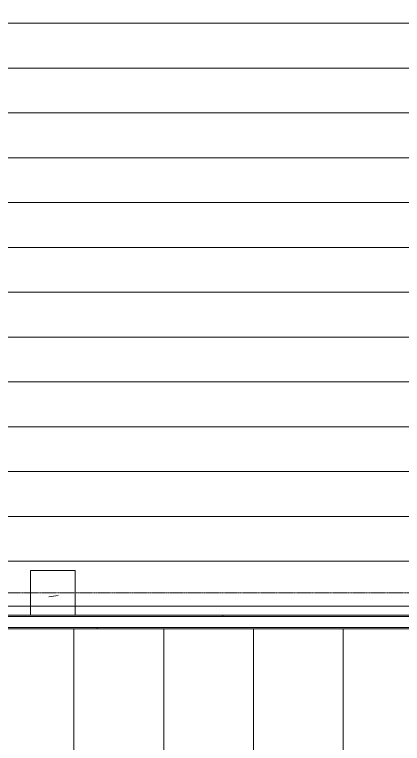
# Model space of a CAD drawing. Header units: inches. Extents: x 3268 to 7018, y 976 to 6708.
# Drawn here: x 5728.3 to 5935.6, y 2446.6 to 2836.6 of the extents above; entities that cross this region are included whole.
import ezdxf

# ---------------------------------------------------------------- set-up
doc = ezdxf.new("R2010")
doc.units = ezdxf.units.IN
doc.header["$MEASUREMENT"] = 0
doc.linetypes.add('Grid Line 1_2_', pattern=[0.875, 0.5, -0.125, 0.125, -0.125])
for name, color, linetype, lineweight in [('A-DETL-GENF', 92, 'Continuous', 9), ('A-WALL', 113, 'Continuous', 9), ('A-WALL-PATT', 111, 'Continuous', 15), ('I-WALL', 2, 'Continuous', 9), ('S-COLS', 52, 'Continuous', 9), ('S-GRID', 1, 'Continuous', 9)]:
    doc.layers.add(name, color=color, linetype=linetype, lineweight=lineweight)
pattern_1 = [(0, (0, 0), (122.88, 30.72), [5.069, -87.091, 5.069, -87.091, -491.52]), (0, (0, 0), (122.88, 30.72), [-184.32, 5.069, -179.251, 5.069, -87.091, -215.04]), (0, (0, 0), (122.88, 30.72), [-460.8, 5.069, -56.371, 5.069, -148.531]), (120, (46.08, 15.36), (-88.0443, 91.0572), [5.069, -87.091, 5.069, -87.091, -491.52]), (120, (46.08, 15.36), (-88.0443, 91.0572), [-184.32, 5.069, -179.251, 5.069, -87.091, -215.04]), (120, (46.08, 15.36), (-88.0443, 91.0572), [-460.8, 5.069, -56.371, 5.069, -148.531]), (240, (61.44, 76.8), (-34.8357, -121.7772), [5.069, -87.091, 5.069, -87.091, -491.52]), (240, (61.44, 76.8), (-34.8357, -121.7772), [-184.32, 5.069, -179.251, 5.069, -87.091, -215.04]), (240, (61.44, 76.8), (-34.8357, -121.7772), [-460.8, 5.069, -56.371, 5.069, -148.531])]

# ---------------------------------------------------------------- blocks, each defined once
blk = doc.blocks.new('WSP_5 Points - Structure_2022_rvt-1-Overall Retail Plan Opt 2')
at = {"layer": 'S-COLS'}
h = blk.add_hatch(dxfattribs=at)
h.set_pattern_fill('FP_8', color=256, style=0, pattern_type=2)
h.set_pattern_definition([(50, (0, 0), (110.1714, -9.6389), [11.52, -126.72]), (355, (0, 0), (-21.3124, 115.5371), [9.216, -101.376]), (100.451, (9.18, -0.8), (88.86, 105.8975), [9.79, -107.695]), (46.184, (0, 30.72), (163.9282, -25.425), [17.28, -190.08]), (96.636, (13.66, 28.6), (143.563, 149.6257), [14.686, -161.543]), (351.184, (0, 30.72), (143.5647, 149.6237), [13.824, -152.064]), (21, (15.36, 23.04), (91.6851, -61.8426), [11.52, -126.72]), (326, (15.36, 23.04), (37.3733, 111.3835), [9.216, -101.376]), (71.451, (23, 17.89), (129.0588, 49.5399), [9.79, -107.695]), (37.5, (0, 0), (1.8676, 51.13223), [5.069, -95.078, 5.069, -97.843, -101.76]), (37.5, (0, 0), (1.8676, 51.13223), [-203.059, 5.069, -96.691]), (7.5, (0, 0), (40.4072, 60.5815), [5.069, -53.606, 5.069, -92.774, -38.784]), (7.5, (0, 0), (40.4072, 60.5815), [-156.518, 5.069, -33.715]), (327.5, (-34.253, 0), (81.99473, -3.46427), [5.069, -33.331, 5.069, -114.739, -158.976]), (327.5, (-34.253, 0), (81.99473, -3.46427), [-158.208, 5.069, -153.907]), (317.5, (-49.61, 0), (89.577, 15.37635), [5.069, -44.851, 5.069, -74.496, -112.896]), (317.5, (-49.61, 0), (89.577, 15.37635), [-129.485, 5.069, -107.827])])
h.paths.add_polyline_path([(5760.75, 2515.15), (5760.75, 2539.15), (5736.75, 2539.15), (5736.75, 2515.15)])
at = {"layer": 'S-COLS', "color": 250, "lineweight": 13}
for p, q in [((5760.75, 2539.15), (5736.75, 2539.15)), ((5736.75, 2539.15), (5736.75, 2515.15)), ((5760.75, 2515.15), (5760.75, 2539.15)), ((5736.75, 2515.15), (5760.75, 2515.15))]:
    blk.add_line(p, q, dxfattribs=at)

msp = doc.modelspace()

# ---------------------------------------------------------------- block references
at = {"lineweight": 5}
msp.add_blockref('WSP_5 Points - Structure_2022_rvt-1-Overall Retail Plan Opt 2', (0, 0), dxfattribs=at)

# ---------------------------------------------------------------- next in the draw order: hatches: boundary and pattern name
at = {"layer": 'A-DETL-GENF'}
h = msp.add_hatch(dxfattribs=at)
h.set_pattern_fill('FP_272', style=0, pattern_type=2)
h.set_pattern_definition([(0, (0, 0), (0, 24), [])])
h.paths.add_polyline_path([(5982.15, 2515.15), (6002.63, 2515.15), (6002.63, 2863.52), (5287.75, 2863.52), (5287.75, 2618.4), (5333.38, 2618.4), (5333.38, 2543.9), (5287.75, 2543.9), (5287.75, 2515.15), (5940.85, 2515.15)])
h = msp.add_hatch(dxfattribs=at)
h.set_pattern_fill('FP_275', style=0, pattern_type=2)
h.set_pattern_definition([(90, (0, 0), (-48, 3e-15), [])])
h.paths.add_polyline_path([(5718.25, 1938.52), (5754.75, 1938.52), (5754.75, 1970.52), (6005.13, 1970.52), (6005.13, 2222.4), (6036.88, 2222.4), (6036.88, 2255.9), (6005.13, 2255.9), (6005.13, 2507.9), (5194.31, 2507.9), (5194.31, 1970.52), (5430.25, 1970.52), (5430.25, 1938.77), (5466.75, 1938.77), (5466.75, 1970.52), (5718.25, 1970.52), (5718.25, 1953.08)])
at = {"layer": 'A-WALL-PATT', "lineweight": 9}
h = msp.add_hatch(dxfattribs=at)
h.set_pattern_fill('FP_1', color=256, style=0, pattern_type=2)
h.set_pattern_definition(pattern_1)
h.paths.add_polyline_path([(6002.8, 2514.52), (6009, 2514.52), (6009, 2515.15), (5287.13, 2515.15), (5287.13, 2514.52), (6002.63, 2514.52)])
h.paths.add_polyline_path([(5212.69, 2514.52), (5212.69, 2515.15), (5194.31, 2515.15), (5194.31, 2514.52)])
h.paths.add_polyline_path([(5281.13, 2514.52), (5281.13, 2515.15), (5252.69, 2515.15), (5252.69, 2514.52), (5280.15, 2514.52)])
h = msp.add_hatch(dxfattribs=at)
h.set_pattern_fill('FP_1', color=256, style=0, pattern_type=2)
h.set_pattern_definition(pattern_1)
h.paths.add_polyline_path([(5996.46, 2507.9), (6002.38, 2507.9), (6002.38, 2508.52), (5252.69, 2508.52), (5252.69, 2507.9), (5982.15, 2507.9)])
h.paths.add_polyline_path([(5212.69, 2507.9), (5212.69, 2508.52), (5194.31, 2508.52), (5194.31, 2507.9)])

# ---------------------------------------------------------------- next in the draw order: linework, layer by layer
at = {"layer": 'A-WALL'}
for p, q in [((6009, 2514.52), (5287.13, 2514.52)), ((6002.38, 2508.52), (5252.69, 2508.52))]:
    msp.add_line(p, q, dxfattribs=at)
at = {"layer": 'I-WALL', "lineweight": 15}
for p, q in [((6002.63, 2515.15), (5287.75, 2515.15)), ((5252.69, 2507.9), (6002.38, 2507.9))]:
    msp.add_line(p, q, dxfattribs=at)
at = {"layer": 'S-GRID', "linetype": 'Grid Line 1_2_'}
msp.add_line((6493.24, 2527.15), (3735.34, 2527.15), dxfattribs=at)

doc.saveas('drawing.dxf')
